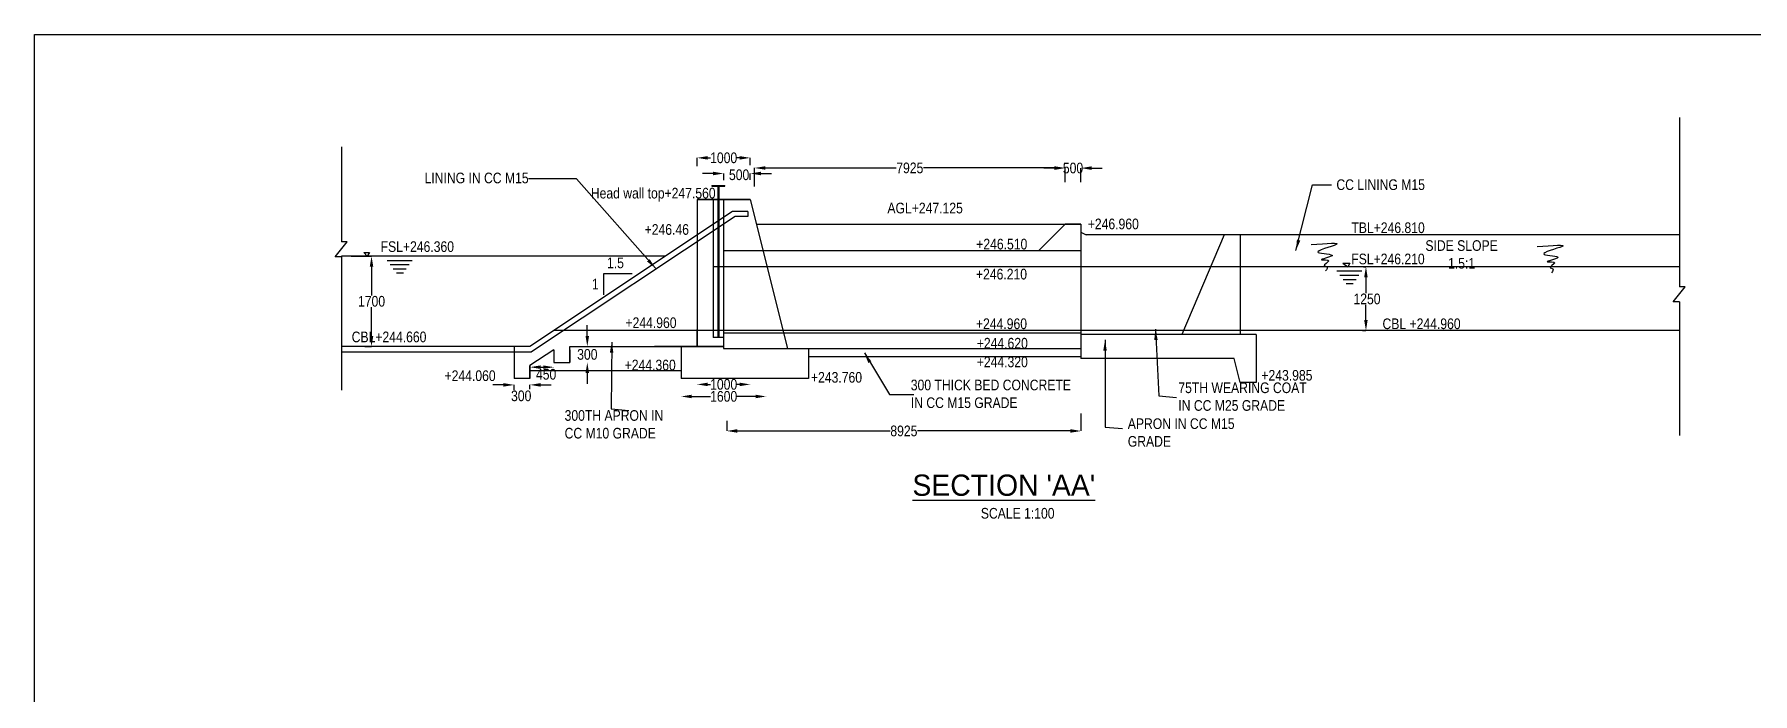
# Model space of a CAD drawing. Header units: inches. Extents: x -392027 to 80613, y -22027 to 270759.
# Drawn here: x -392027 to -359664, y 258352 to 270759 of the extents above; entities that cross this region are included whole.
import ezdxf

# ---------------------------------------------------------------- set-up
doc = ezdxf.new("R2010")
doc.units = ezdxf.units.IN
doc.header["$MEASUREMENT"] = 0
for name, color, linetype in [('head wall', 4, 'Continuous'), ('main canal', 1, 'Continuous'), ('walls', 130, 'Continuous')]:
    doc.layers.add(name, color=color, linetype=linetype)
doc.styles.add('ARIAL NARROW', font='ARIALN.TTF')
doc.dimstyles.get("Standard").update_dxf_attribs({"dimtxt": 0.18, "dimasz": 0.18, "dimexe": 0.18, "dimexo": 0.0625, "dimgap": 0.09, "dimtad": 0, "dimtih": 1, "dimtoh": 1, "dimdec": 4, "dimzin": 0, "dimdsep": 46, "dimtxsty": 'Standard', "dimcen": 0.09, "dimadec": 0, "dimazin": 0, "dimtfac": 1, "dimtdec": 4, "dimtofl": 0, "dimtmove": 0, "dimatfit": 3, "dimfxl": 1, "dimtolj": 1, "dimtzin": 0, "dimarcsym": 0})
doc.dimstyles.new('STANDARD$0', dxfattribs={"dimscale": 88.888889, "dimtxt": 0.02, "dimasz": 0.02, "dimexe": 0.05, "dimexo": 0.1, "dimgap": 0.002, "dimtad": 2, "dimdec": 0, "dimzin": 1, "dimdsep": 46, "dimtxsty": 'Standard', "dimblk": 'OBLIQUE', "dimcen": 0.09, "dimadec": 0, "dimazin": 0, "dimtfac": 1, "dimtdec": 4, "dimtofl": 0, "dimtmove": 0, "dimatfit": 3, "dimfxl": 1, "dimtolj": 1, "dimtzin": 1, "dimarcsym": 0})

# ---------------------------------------------------------------- blocks, each defined once
blk = doc.blocks.new('*D2')
at = {"layer": 'Defpoints', "color": 0, "transparency": 16777216}
for p in [(-386061, 266585), (-385805, 264885), (-385676, 264885)]:
    blk.add_point(p, dxfattribs=at)
at = {"layer": 'main canal', "color": 0, "lineweight": -2, "transparency": 16777216}
for p, q in [((-386061, 266585), (-385676, 266585)), ((-385676, 266385), (-385676, 265847)), ((-385676, 265085), (-385676, 265623)), ((-385805, 264885), (-385676, 264885))]:
    blk.add_line(p, q, dxfattribs=at)
at = {"layer": 'main canal', "color": 0, "transparency": 16777216}
for points in [[(-385710, 266385), (-385643, 266385), (-385676, 266585)], [(-385710, 265085), (-385643, 265085), (-385676, 264885)]]:
    blk.add_solid(points, dxfattribs=at)
at = {"layer": 'main canal', "color": 0, "transparency": 16777216, "insert": (-385676, 265735), "char_height": 200, "attachment_point": 5, "style": 'ARIAL NARROW'}
blk.add_mtext('\\A1;1700', dxfattribs=at)
blk = doc.blocks.new('*D3')
at = {"layer": 'Defpoints', "color": 0, "transparency": 16777216}
for p in [(-382692, 264162), (-382692, 264083), (-382992, 264070)]:
    blk.add_point(p, dxfattribs=at)
at = {"layer": 'head wall', "color": 0, "lineweight": -2, "transparency": 16777216}
for p, q in [((-383192, 264162), (-383392, 264162)), ((-382992, 264070), (-382992, 264163)), ((-382692, 264083), (-382692, 264163)), ((-382492, 264162), (-382292, 264162))]:
    blk.add_line(p, q, dxfattribs=at)
at = {"layer": 'head wall', "color": 0, "transparency": 16777216}
for points in [[(-383192, 264196), (-383192, 264129), (-382992, 264162)], [(-382492, 264196), (-382492, 264129), (-382692, 264162)]]:
    blk.add_solid(points, dxfattribs=at)
at = {"layer": 'head wall', "color": 0, "transparency": 16777216, "insert": (-382857, 263955), "char_height": 200, "attachment_point": 5, "style": 'ARIAL NARROW'}
blk.add_mtext('\\A1;300', dxfattribs=at)
blk = doc.blocks.new('*D4')
at = {"layer": 'Defpoints', "color": 0, "transparency": 16777216}
for p in [(-379044, 268015), (-378544, 268141), (-378544, 268020)]:
    blk.add_point(p, dxfattribs=at)
at = {"layer": 'head wall', "color": 0, "lineweight": -2, "transparency": 16777216}
for p, q in [((-379244, 268141), (-379444, 268141)), ((-379044, 268015), (-379044, 268141)), ((-378544, 268020), (-378544, 268141)), ((-378344, 268141), (-378144, 268141))]:
    blk.add_line(p, q, dxfattribs=at)
at = {"layer": 'head wall', "color": 0, "transparency": 16777216}
for points in [[(-379244, 268174), (-379244, 268108), (-379044, 268141)], [(-378344, 268174), (-378344, 268108), (-378544, 268141)]]:
    blk.add_solid(points, dxfattribs=at)
at = {"layer": 'head wall', "color": 0, "transparency": 16777216, "insert": (-378753, 268116), "char_height": 200, "attachment_point": 5, "style": 'ARIAL NARROW'}
blk.add_mtext('\\A1;500', dxfattribs=at)
blk = doc.blocks.new('*D5')
at = {"layer": 'Defpoints', "color": 0, "transparency": 16777216}
for p in [(-378544, 268435), (-378544, 268299), (-379544, 268277)]:
    blk.add_point(p, dxfattribs=at)
at = {"layer": 'head wall', "color": 0, "lineweight": -2, "transparency": 16777216}
for p, q in [((-379544, 268277), (-379544, 268435)), ((-379344, 268435), (-379291, 268435)), ((-378744, 268435), (-378797, 268435)), ((-378544, 268299), (-378544, 268435))]:
    blk.add_line(p, q, dxfattribs=at)
at = {"layer": 'head wall', "color": 0, "transparency": 16777216}
for points in [[(-379344, 268468), (-379344, 268402), (-379544, 268435)], [(-378744, 268468), (-378744, 268402), (-378544, 268435)]]:
    blk.add_solid(points, dxfattribs=at)
at = {"layer": 'head wall', "color": 0, "transparency": 16777216, "insert": (-379044, 268435), "char_height": 200, "attachment_point": 5, "style": 'ARIAL NARROW'}
blk.add_mtext('\\A1;1000', dxfattribs=at)
blk = doc.blocks.new('*D29')
at = {"layer": 'Defpoints', "color": 0, "transparency": 16777216}
for p in [(-378986, 263489), (-372314, 263627), (-372314, 263295)]:
    blk.add_point(p, dxfattribs=at)
at = {"layer": 'main canal', "color": 0, "lineweight": -2, "transparency": 16777216}
for p, q in [((-378986, 263489), (-378986, 263295)), ((-372314, 263627), (-372314, 263295)), ((-378786, 263295), (-375906, 263295)), ((-372514, 263295), (-375395, 263295))]:
    blk.add_line(p, q, dxfattribs=at)
at = {"layer": 'main canal', "color": 0, "transparency": 16777216}
for points in [[(-378786, 263329), (-378786, 263262), (-378986, 263295)], [(-372514, 263329), (-372514, 263262), (-372314, 263295)]]:
    blk.add_solid(points, dxfattribs=at)
at = {"layer": 'main canal', "color": 0, "transparency": 16777216, "insert": (-375650, 263295), "char_height": 200, "attachment_point": 5, "style": 'ARIAL NARROW'}
blk.add_mtext('\\A1;8925', dxfattribs=at)
blk = doc.blocks.new('*D37')
at = {"layer": 'Defpoints', "color": 0, "transparency": 16777216}
for p in [(-379544, 264171), (-378544, 264171), (-378544, 264171)]:
    blk.add_point(p, dxfattribs=at)
at = {"layer": 'main canal', "color": 0, "lineweight": -2, "transparency": 16777216}
for p, q in [((-379544, 264171), (-379544, 264171)), ((-379344, 264171), (-379291, 264171)), ((-378744, 264171), (-378797, 264171)), ((-378544, 264171), (-378544, 264171))]:
    blk.add_line(p, q, dxfattribs=at)
at = {"layer": 'main canal', "color": 0, "transparency": 16777216}
for points in [[(-379344, 264205), (-379344, 264138), (-379544, 264171)], [(-378744, 264205), (-378744, 264138), (-378544, 264171)]]:
    blk.add_solid(points, dxfattribs=at)
at = {"layer": 'main canal', "color": 0, "transparency": 16777216, "insert": (-379044, 264171), "char_height": 200, "attachment_point": 5, "style": 'ARIAL NARROW'}
blk.add_mtext('\\A1;1000', dxfattribs=at)
blk = doc.blocks.new('*D38')
at = {"layer": 'Defpoints', "color": 0, "transparency": 16777216}
for p in [(-379844, 263945), (-378244, 263945), (-378244, 263945)]:
    blk.add_point(p, dxfattribs=at)
at = {"layer": 'main canal', "color": 0, "lineweight": -2, "transparency": 16777216}
for p, q in [((-379844, 263945), (-379844, 263945)), ((-379644, 263945), (-379291, 263945)), ((-378444, 263945), (-378797, 263945)), ((-378244, 263945), (-378244, 263945))]:
    blk.add_line(p, q, dxfattribs=at)
at = {"layer": 'main canal', "color": 0, "transparency": 16777216}
for points in [[(-379644, 263978), (-379644, 263911), (-379844, 263945)], [(-378444, 263978), (-378444, 263911), (-378244, 263945)]]:
    blk.add_solid(points, dxfattribs=at)
at = {"layer": 'main canal', "color": 0, "transparency": 16777216, "insert": (-379044, 263945), "char_height": 200, "attachment_point": 5, "style": 'ARIAL NARROW'}
blk.add_mtext('\\A1;1600', dxfattribs=at)
blk = doc.blocks.new('*D40')
at = {"layer": 'Defpoints', "color": 0, "transparency": 16777216}
for p in [(-382692, 264468), (-382242, 264496), (-382242, 264496)]:
    blk.add_point(p, dxfattribs=at)
at = {"layer": 'head wall', "color": 0, "lineweight": -2, "transparency": 16777216}
for p, q in [((-382692, 264468), (-382692, 264496)), ((-382492, 264496), (-382442, 264496)), ((-382242, 264496), (-382242, 264496))]:
    blk.add_line(p, q, dxfattribs=at)
at = {"layer": 'head wall', "color": 0, "transparency": 16777216}
for points in [[(-382492, 264529), (-382492, 264463), (-382692, 264496)], [(-382442, 264529), (-382442, 264463), (-382242, 264496)]]:
    blk.add_solid(points, dxfattribs=at)
at = {"layer": 'head wall', "color": 0, "transparency": 16777216, "insert": (-382388, 264361), "char_height": 200, "attachment_point": 5, "style": 'ARIAL NARROW'}
blk.add_mtext('\\A1;450', dxfattribs=at)
blk = doc.blocks.new('*D41')
at = {"layer": 'Defpoints', "color": 0, "transparency": 16777216}
for p in [(-381614, 264885), (-381612, 264885), (-381612, 264585)]:
    blk.add_point(p, dxfattribs=at)
at = {"layer": 'head wall', "color": 0, "lineweight": -2, "transparency": 16777216}
for p, q in [((-381612, 265085), (-381612, 265285)), ((-381614, 264885), (-381612, 264885)), ((-381612, 264585), (-381612, 264585)), ((-381612, 264385), (-381612, 264185))]:
    blk.add_line(p, q, dxfattribs=at)
at = {"layer": 'head wall', "color": 0, "transparency": 16777216}
for points in [[(-381646, 265085), (-381579, 265085), (-381612, 264885)], [(-381646, 264385), (-381579, 264385), (-381612, 264585)]]:
    blk.add_solid(points, dxfattribs=at)
at = {"layer": 'head wall', "color": 0, "transparency": 16777216, "insert": (-381612, 264735), "char_height": 200, "attachment_point": 5, "style": 'ARIAL NARROW'}
blk.add_mtext('\\A1;300', dxfattribs=at)
blk = doc.blocks.new('*D53')
at = {"layer": 'Defpoints', "color": 0, "transparency": 16777216}
for p in [(-372614, 268245), (-372614, 267979), (-378461, 267898)]:
    blk.add_point(p, dxfattribs=at)
at = {"layer": 'main canal', "color": 0, "lineweight": -2, "transparency": 16777216}
for p, q in [((-378461, 267898), (-378461, 268245)), ((-378261, 268245), (-375792, 268245)), ((-372814, 268245), (-375283, 268245)), ((-372614, 267979), (-372614, 268245))]:
    blk.add_line(p, q, dxfattribs=at)
at = {"layer": 'main canal', "color": 0, "transparency": 16777216}
for points in [[(-378261, 268278), (-378261, 268212), (-378461, 268245)], [(-372814, 268278), (-372814, 268212), (-372614, 268245)]]:
    blk.add_solid(points, dxfattribs=at)
at = {"layer": 'main canal', "color": 0, "transparency": 16777216, "insert": (-375538, 268245), "char_height": 200, "attachment_point": 5, "style": 'ARIAL NARROW'}
blk.add_mtext('\\A1;7925', dxfattribs=at)
blk = doc.blocks.new('*D70')
at = {"layer": 'Defpoints', "color": 0, "transparency": 16777216}
for p in [(-366990, 266385), (-367011, 265185), (-366947, 265185)]:
    blk.add_point(p, dxfattribs=at)
at = {"layer": 'main canal', "color": 0, "lineweight": -2, "transparency": 16777216}
for p, q in [((-366990, 266385), (-366947, 266385)), ((-366947, 266185), (-366947, 265891)), ((-366947, 265385), (-366947, 265667)), ((-367011, 265185), (-366947, 265185))]:
    blk.add_line(p, q, dxfattribs=at)
at = {"layer": 'main canal', "color": 0, "transparency": 16777216}
for points in [[(-366981, 266185), (-366914, 266185), (-366947, 266385)], [(-366981, 265385), (-366914, 265385), (-366947, 265185)]]:
    blk.add_solid(points, dxfattribs=at)
at = {"layer": 'main canal', "color": 0, "transparency": 16777216, "insert": (-366927, 265779), "char_height": 200, "attachment_point": 5, "style": 'ARIAL NARROW'}
blk.add_mtext('\\A1;1250', dxfattribs=at)
blk = doc.blocks.new('*D83')
at = {"layer": 'Defpoints', "color": 0, "transparency": 16777216}
for p in [(-372614, 267979), (-372314, 268243), (-372314, 267980)]:
    blk.add_point(p, dxfattribs=at)
at = {"layer": 'main canal', "color": 0, "lineweight": -2, "transparency": 16777216}
for p, q in [((-372814, 268243), (-373014, 268243)), ((-372614, 267979), (-372614, 268243)), ((-372314, 267980), (-372314, 268243)), ((-372114, 268243), (-371914, 268243))]:
    blk.add_line(p, q, dxfattribs=at)
at = {"layer": 'main canal', "color": 0, "transparency": 16777216}
for points in [[(-372814, 268276), (-372814, 268209), (-372614, 268243)], [(-372114, 268276), (-372114, 268209), (-372314, 268243)]]:
    blk.add_solid(points, dxfattribs=at)
at = {"layer": 'main canal', "color": 0, "transparency": 16777216, "insert": (-372464, 268243), "char_height": 200, "attachment_point": 5, "style": 'ARIAL NARROW'}
blk.add_mtext('\\A1;500', dxfattribs=at)

msp = doc.modelspace()

# ---------------------------------------------------------------- linework, layer by layer
at = {"layer": 'head wall', "color": 0}
for p, q in [((-379544.2, 267650.4), (-379544.2, 264903.4)), ((-379544.2, 267650.4), (-378544.3, 267650.3)), ((-379269.2, 267915.7), (-379269.2, 267901.9)), ((-379269.2, 267915.7), (-379019.2, 267915.7)), ((-379269.2, 267901.9), (-379154.2, 267901.9)), ((-379244.2, 267650.3), (-379244.2, 265053.9)), ((-379154.2, 267901.9), (-379154.2, 265053.9)), ((-379134.2, 267901.9), (-379134.2, 265053.9)), ((-379134.2, 267901.9), (-379019.2, 267901.9)), ((-379044.2, 267650.3), (-379044.2, 264845.3)), ((-379019.2, 267901.9), (-379019.2, 267915.7)), ((-378544.3, 267650.3), (-377844.2, 264845.3)), ((-372614.3, 267185.3), (-373114.3, 266685.3)), ((-372614.3, 267185.3), (-372314.3, 267185.3)), ((-372614.3, 267185.3), (-372314.3, 267185.3)), ((-372314.3, 267185.3), (-372314.3, 266685.3)), ((-372314.3, 266685.3), (-372314.3, 264660.3)), ((-369614.3, 266985.3), (-370414.3, 265110.3)), ((-369314.3, 266985.3), (-369314.3, 265110.3)), ((-379544.2, 264885.3), (-379544.2, 265203.4)), ((-379044.2, 265053.9), (-379244.2, 265053.9)), ((-379044.2, 265145.3), (-372314.3, 265145.3)), ((-369014.3, 265110.3), (-369014.3, 264210.3)), ((-382691.8, 264885.3), (-382991.8, 264885.3)), ((-382991.8, 264885.3), (-382991.8, 264285.3)), ((-382241.8, 264824.7), (-382691.8, 264524.7)), ((-382241.8, 264824.7), (-382241.8, 264585.4)), ((-381941.8, 264885.3), (-379044.2, 264885.3)), ((-381941.8, 264585.4), (-381941.8, 264885.3)), ((-381941.8, 264824.7), (-381941.8, 264585.4)), ((-379044.2, 264885.3), (-380344.2, 264885.3)), ((-379844.2, 264885.3), (-379844.2, 264285.3)), ((-379044.2, 264845.3), (-372314.3, 264845.3)), ((-377444.2, 264845.3), (-377444.2, 264285.3)), ((-382691.8, 264524.7), (-382691.8, 264285.3)), ((-382691.8, 264285.3), (-382691.8, 264524.7)), ((-382691.8, 264435.3), (-379844.2, 264435.3)), ((-382241.8, 264585.4), (-381941.8, 264585.4)), ((-377444.2, 264695.3), (-372314.3, 264695.3)), ((-369314.3, 264210.3), (-369426.8, 264660.3)), ((-382691.8, 264285.3), (-382991.8, 264285.3)), ((-377444.2, 264285.3), (-379844.2, 264285.3))]:
    msp.add_line(p, q, dxfattribs=at)
at = {"layer": 'head wall', "color": 0, "ltscale": 25}
for p, q in [((-378829.9, 267328.8), (-382662.2, 264785.3)), ((-378586.1, 267428.8), (-378876.6, 267428.8)), ((-378586.1, 267328.8), (-378829.9, 267328.8)), ((-378586.1, 267428.8), (-378586.1, 267328.8)), ((-378586.1, 267428.8), (-378586.1, 267328.8)), ((-382991.8, 264785.3), (-382662.2, 264785.3))]:
    msp.add_line(p, q, dxfattribs=at)
at = {"layer": 'head wall', "color": 0}
msp.add_lwpolyline([(-322900.1, 221521.8), (-392026.7, 221521.8), (-392026.7, 270759.1), (-322900.1, 270759.1)], close=True, dxfattribs=at)
at = {"layer": 'main canal', "color": 0}
for p, q in [((-361041, 269192), (-361041, 266008.3)), ((-386241.5, 268640.9), (-386241.5, 266856.3)), ((-378544.3, 267650.3), (-379544.2, 267650.3)), ((-378876.6, 267428.8), (-382691.8, 264885.3)), ((-378428.3, 267185.3), (-372614.3, 267185.3)), ((-372314.3, 267185.3), (-372614.3, 267185.3)), ((-372314.3, 267035.3), (-372214.3, 266985.3)), ((-386359.6, 266570.5), (-386134.5, 266856.3)), ((-386134.5, 266856.3), (-386241.5, 266856.3)), ((-372314.3, 266685.3), (-379044.2, 266685.3)), ((-361041, 266985.3), (-372214.3, 266985.3)), ((-386241.5, 266570.5), (-386359.6, 266570.5)), ((-380141.8, 266585.3), (-386241.5, 266585.3)), ((-386241.5, 266570.5), (-386241.5, 264060.4)), ((-385822.7, 266652.9), (-385716.7, 266655.5)), ((-385755.5, 266585.3), (-385822.7, 266652.9)), ((-385716.7, 266655.5), (-385755.5, 266585.3)), ((-385383.3, 266506.6), (-384911.8, 266506.6)), ((-385324.6, 266427.8), (-384966.4, 266427.8)), ((-385265.9, 266349.1), (-385021.1, 266349.1)), ((-372314.3, 266385.3), (-379244.2, 266385.3)), ((-372314.3, 266385.3), (-379134.2, 266385.3)), ((-361041, 266385.3), (-372314.3, 266385.3)), ((-366945.4, 266385.3), (-367569.5, 266385.3)), ((-367381.9, 266455.5), (-367248.7, 266455.5)), ((-367381.9, 266455.5), (-367287.6, 266385.3)), ((-367248.7, 266455.5), (-367287.6, 266385.3)), ((-385207.1, 266270.3), (-385075.8, 266270.3)), ((-380767.1, 266251.9), (-381304.4, 266251.9)), ((-381304.4, 266251.9), (-381304.4, 265856.9)), ((-367496, 266306.6), (-367024.4, 266306.6)), ((-367437.3, 266227.8), (-367079.1, 266227.8)), ((-367378.5, 266149.1), (-367133.8, 266149.1)), ((-367319.8, 266070.3), (-367188.4, 266070.3)), ((-361159.1, 265722.6), (-360933.9, 266008.3)), ((-361041, 265722.6), (-361159.1, 265722.6)), ((-360933.9, 266008.3), (-361041, 266008.3)), ((-361041, 265722.6), (-361041, 263212.5)), ((-361041, 265185.3), (-382241.8, 265185.3)), ((-369014.3, 265110.3), (-372314.3, 265110.3)), ((-382691.8, 264885.3), (-386241.5, 264885.3)), ((-386241.5, 264785.3), (-382991.8, 264785.3)), ((-369426.8, 264660.3), (-372314.3, 264660.3)), ((-369014.3, 264210.3), (-369314.3, 264210.3))]:
    msp.add_line(p, q, dxfattribs=at)
at = {"layer": 'walls', "color": 0}
for points in [[(-367976.1, 266801.6), (-367508.1, 266801.6), (-367846.1, 266654.1), (-367586.1, 266593.4), (-367785.4, 266515.3), (-367646.7, 266498), (-367733.4, 266402.5), (-367681.4, 266385.2), (-367707.4, 266307.1)], [(-363721.2, 266765.7), (-363253.2, 266765.7), (-363591.2, 266618.2), (-363331.2, 266557.5), (-363530.5, 266479.4), (-363391.9, 266462.1), (-363478.5, 266366.7), (-363426.5, 266349.3), (-363452.5, 266271.2)]]:
    msp.add_spline(points, degree=3, dxfattribs=at)

# ---------------------------------------------------------------- texts
at = {"layer": 'head wall', "color": 0, "char_height": 200, "style": 'ARIAL NARROW'}
for s, insert, width, attachment_point in [('Head wall top+247.560', (-381545.8, 267871.2), 2879.04, 1), ('AGL+247.125', (-375960, 267590.6), 2879.04, 1), ('+246.960', (-372186.5, 267291.8), 1933.217, 1), ('+246.510', (-374287.1, 266912.1), 1933.217, 1), ('SIDE SLOPE\\P1.5:1', (-365145.9, 266884.6), 2125.56, 2), ('+246.210', (-374292.4, 266347), 1933.217, 1), ('+244.960', (-380893.8, 265432.6), 1064.168, 1), ('+244.960', (-374292.4, 265412.8), 1933.217, 1), ('CBL +244.960', (-366635.1, 265412.8), 1933.217, 1), ('CBL+244.660', (-386050.2, 265165.4), 1933.217, 1), ('+244.620', (-374277.2, 265046.8), 1933.217, 1), ('+244.060', (-384300.8, 264435.3), 1933.217, 1), ('+244.360', (-380908.4, 264636.3), 1064.168, 1), ('+243.760', (-377399.6, 264405), 1064.168, 1), ('+244.320', (-374277.2, 264695.2), 1933.217, 1), (' +243.985', (-368980.1, 264442.7), 1933.217, 1), ('300TH APRON IN CC M10 GRADE ', (-382039.9, 263687), 2149.495, 1)]:
    msp.add_mtext(s, dxfattribs=dict(at, insert=insert, width=width, attachment_point=attachment_point))
at = {"layer": 'main canal', "color": 0, "attachment_point": 1, "style": 'ARIAL NARROW'}
for s, insert, char_height, width in [('LINING IN CC M15', (-384677.7, 268157.2), 200, 2123.109), ('+246.46', (-380532.4, 267187.6), 200, 21223.296), ('TBL+246.810', (-367221.4, 267220.4), 200, 2125.56), ('FSL+246.360', (-385505.1, 266864.8), 200, 1933.217), ('1.5', (-381241.3, 266559.1), 200, 275.06), ('FSL+246.210', (-367223.1, 266632.5), 200, 2125.56), ('1', (-381525, 266160.8), 200, 275.06), ("{\\fCityBlueprint|b0|i0|c2|p2;\\LSECTION 'AA'}", (-375489.7, 262474.9), 400, 3843.156), ('SCALE 1:100', (-374200.7, 261846.2), 200, 2112.634)]:
    msp.add_mtext(s, dxfattribs=dict(at, insert=insert, char_height=char_height, width=width))
at = {"layer": 'walls', "color": 0, "char_height": 200, "attachment_point": 1, "style": 'ARIAL NARROW'}
for s, insert, width in [('CC LINING M15 ', (-367503.4, 268031), 7475.067), ('300 THICK BED CONCRETE IN CC M15 GRADE', (-375519.7, 264260.8), 3135.537), ('75TH WEARING COAT IN CC M25 GRADE ', (-370480.6, 264208.7), 2480.908), ('APRON IN CC M15 GRADE ', (-371432.9, 263532.9), 2149.495)]:
    msp.add_mtext(s, dxfattribs=dict(at, insert=insert, width=width))

# ---------------------------------------------------------------- dimensions: what is measured, and where the dimension line sits
at = {"layer": 'head wall', "color": 0}
dim = msp.add_linear_dim(base=(-378544.3, 268435), p1=(-379544.3, 268277), p2=(-378544.3, 268298.9), dimstyle='Standard', override={"dimtxt": 200, "dimasz": 200, "dimgap": 10, "dimdec": 0, "dimtxsty": 'ARIAL NARROW'}, dxfattribs=at)
dim.commit()
dim.dimension.update_dxf_attribs({"geometry": '*D5', "text_midpoint": (-379044.3, 268435)})
for base, p1, p2, dimstyle, override, picture, middle in [((-378544.3, 268140.9), (-379044.3, 268015), (-378544.3, 268020.1), 'Standard', {"dimtxt": 200, "dimasz": 200, "dimgap": 10, "dimdec": 0, "dimtxsty": 'ARIAL NARROW', "dimtmove": 2}, '*D4', (-378753, 268116.2)), ((-382241.8, 264496), (-382691.8, 264468.1), (-382241.8, 264496), 'STANDARD$0', {"dimscale": 1, "dimtxt": 200, "dimasz": 200, "dimexe": 0.18, "dimexo": 0.0625, "dimgap": 10, "dimtad": 0, "dimtih": 1, "dimtoh": 1, "dimzin": 0, "dimtxsty": 'ARIAL NARROW', "dimtmove": 2, "dimtzin": 0}, '*D40', (-382387.6, 264360.9)), ((-382691.8, 264162.4), (-382991.8, 264069.7), (-382691.8, 264082.8), 'STANDARD$0', {"dimscale": 1, "dimtxt": 200, "dimasz": 200, "dimexe": 0.18, "dimexo": 0.0625, "dimgap": 10, "dimtad": 0, "dimtih": 1, "dimtoh": 1, "dimzin": 0, "dimtxsty": 'ARIAL NARROW', "dimtmove": 2, "dimtzin": 0}, '*D3', (-382857.1, 263955.2))]:
    dim = msp.add_linear_dim(base=base, p1=p1, p2=p2, dimstyle=dimstyle, override=override, dxfattribs=at)
    dim.commit()
    dim.dimension.update_dxf_attribs({"geometry": picture, "text_midpoint": middle, "dimtype": 160})
dim = msp.add_linear_dim(base=(-381612.3, 264885.3), p1=(-381612.3, 264585.4), p2=(-381613.9, 264885.3), angle=90, dimstyle='STANDARD$0', override={"dimscale": 1, "dimtxt": 200, "dimasz": 200, "dimexe": 0.18, "dimexo": 0.0625, "dimgap": 10, "dimtad": 0, "dimtih": 1, "dimtoh": 1, "dimzin": 0, "dimtxsty": 'ARIAL NARROW', "dimtzin": 0}, dxfattribs=at)
dim.commit()
dim.dimension.update_dxf_attribs({"geometry": '*D41', "text_midpoint": (-381612.3, 264735.3)})
at = {"layer": 'main canal', "color": 0}
for base, p1, p2, text, dimstyle, override, picture, middle in [((-372614.3, 268245.1), (-378460.9, 267897.9), (-372614.3, 267978.5), '7925', 'Standard', {"dimtxt": 200, "dimasz": 200, "dimgap": 10, "dimdec": 0, "dimtxsty": 'ARIAL NARROW'}, '*D53', (-375537.6, 268245.1)), ((-372314.3, 268242.7), (-372614.3, 267978.5), (-372314.3, 267980), '500', 'STANDARD$0', {"dimscale": 1, "dimtxt": 200, "dimasz": 200, "dimexe": 0.18, "dimexo": 0.0625, "dimgap": 10, "dimtad": 0, "dimtih": 1, "dimtoh": 1, "dimzin": 0, "dimtxsty": 'ARIAL NARROW', "dimtzin": 0}, '*D83', (-372464.3, 268242.7))]:
    dim = msp.add_linear_dim(base=base, p1=p1, p2=p2, text=text, dimstyle=dimstyle, override=override, dxfattribs=at)
    dim.commit()
    dim.dimension.update_dxf_attribs({"geometry": picture, "text_midpoint": middle, "dimtype": 160})
dim = msp.add_linear_dim(base=(-385676.4, 264885.3), p1=(-386060.9, 266585.3), p2=(-385804.7, 264885.3), angle=90, dimstyle='Standard', override={"dimtxt": 200, "dimasz": 200, "dimgap": 10, "dimtoh": 1, "dimdec": 0, "dimtxsty": 'ARIAL NARROW'}, dxfattribs=at)
dim.commit()
dim.dimension.update_dxf_attribs({"geometry": '*D2', "text_midpoint": (-385676.4, 265735.3)})
dim = msp.add_linear_dim(base=(-366947.4, 265185.3), p1=(-366989.9, 266385.3), p2=(-367011.4, 265185.3), angle=90, text='1250', dimstyle='Standard', override={"dimtxt": 200, "dimasz": 200, "dimgap": 10, "dimdec": 0, "dimtxsty": 'ARIAL NARROW', "dimtmove": 2}, dxfattribs=at)
dim.commit()
dim.dimension.update_dxf_attribs({"geometry": '*D70', "text_midpoint": (-366926.9, 265778.8), "dimtype": 160})
for base, p1, p2, picture, middle in [((-378544.2, 264171.3), (-379544.2, 264171.2), (-378544.2, 264171.3), '*D37', (-379044.2, 264171.3)), ((-378244.2, 263944.7), (-379844.2, 263944.7), (-378244.2, 263944.7), '*D38', (-379044.2, 263944.7))]:
    dim = msp.add_linear_dim(base=base, p1=p1, p2=p2, dimstyle='STANDARD$0', override={"dimscale": 1, "dimtxt": 200, "dimasz": 200, "dimexe": 0.18, "dimexo": 0.0625, "dimgap": 10, "dimtad": 0, "dimtih": 1, "dimtoh": 1, "dimzin": 0, "dimtxsty": 'ARIAL NARROW', "dimtzin": 0}, dxfattribs=at)
    dim.commit()
    dim.dimension.update_dxf_attribs({"geometry": picture, "text_midpoint": middle})
dim = msp.add_linear_dim(base=(-372314.3, 263295.3), p1=(-378986.1, 263489.2), p2=(-372314.3, 263627), text='8925', dimstyle='STANDARD$0', override={"dimscale": 1, "dimtxt": 200, "dimasz": 200, "dimexe": 0.18, "dimexo": 0.0625, "dimgap": 10, "dimtad": 0, "dimtih": 1, "dimtoh": 1, "dimzin": 0, "dimtxsty": 'ARIAL NARROW', "dimtzin": 0}, dxfattribs=at)
dim.commit()
dim.dimension.update_dxf_attribs({"geometry": '*D29', "text_midpoint": (-375650.2, 263295.3)})

# ---------------------------------------------------------------- leaders
at = {"layer": 'head wall', "color": 0}
msp.add_leader([(-380329.5, 266356.2), (-381814.1, 268040.6), (-382722.9, 268040)], dimstyle='Standard', override={"dimtxt": 200, "dimasz": 200, "dimgap": 10, "dimdec": 0}, dxfattribs=at)
at = {"layer": 'walls', "color": 0}
for points in [[(-368264.5, 266694.1), (-367952.6, 267927.1), (-367593.2, 267927.2)], [(-370912.5, 265208.4), (-370845.8, 263956.1), (-370514.1, 263927.9)], [(-381152.5, 264969.5), (-381163.3, 263710.6), (-380831.6, 263682.5)], [(-376394.6, 264762.8), (-375920.6, 263981), (-375462, 263980.7)], [(-371861.3, 265007.9), (-371861.1, 263367.8), (-371529.4, 263339.6)]]:
    msp.add_leader(points, dimstyle='Standard', override={"dimtxt": 200, "dimasz": 200, "dimgap": 10, "dimdec": 0}, dxfattribs=at)

doc.saveas('drawing.dxf')
